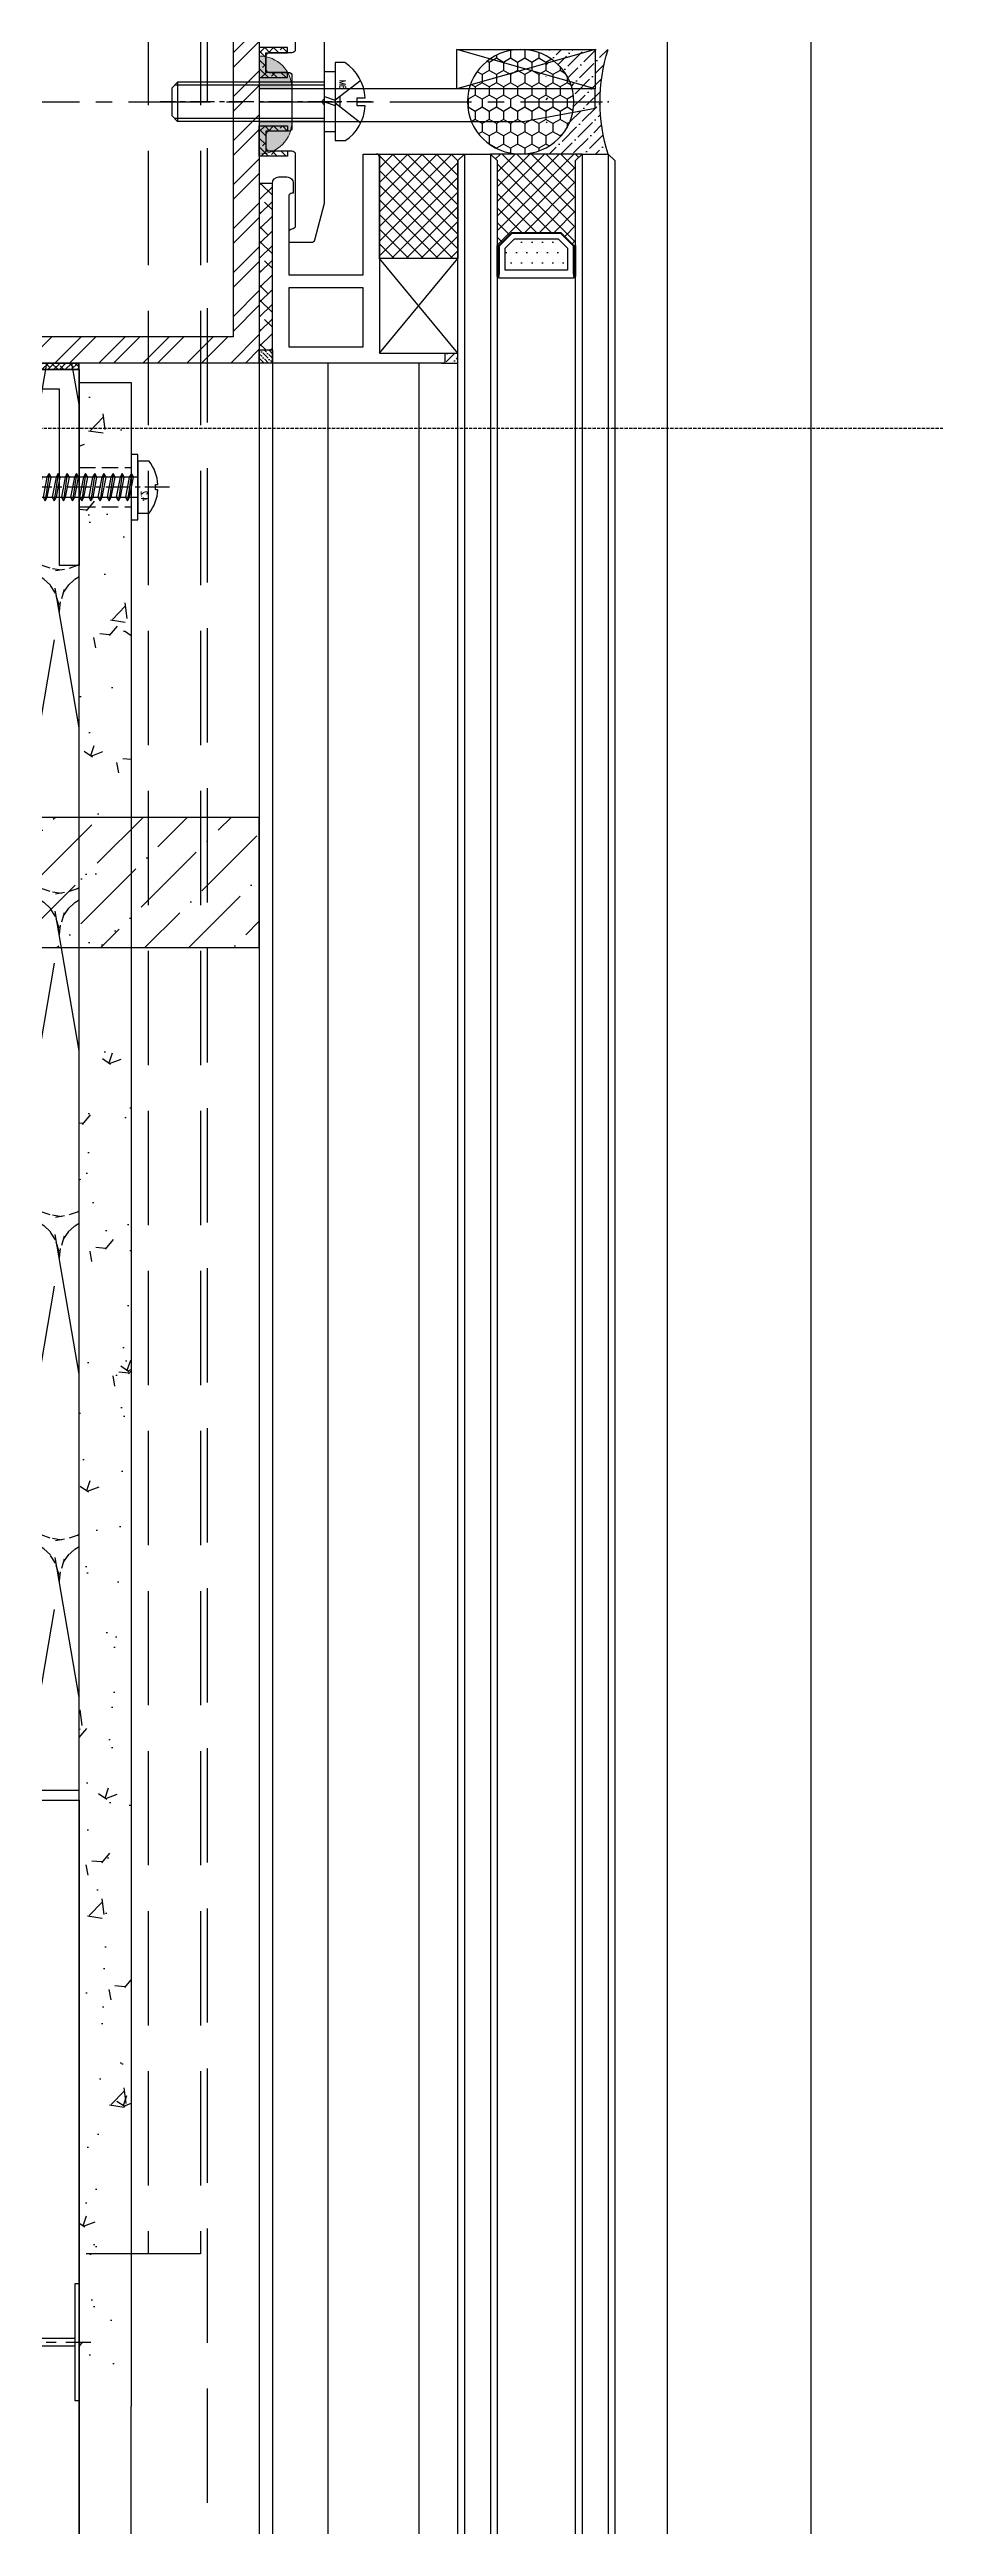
# Model space of a CAD drawing. Extents: x 220580 to 2027826, y -309201 to 71987.
# Drawn here: x 404761.7 to 404897.3, y -216850.2 to -216471 of the extents above; entities that cross this region are included whole.
import ezdxf
from ezdxf.enums import TextEntityAlignment as Align

# ---------------------------------------------------------------- set-up
doc = ezdxf.new("R2010")
doc.units = 0
for name, pattern in [('__DASH', [0.35, 0.25, -0.1]), ('AUSGEZOGEN', [0]), ('CENTER', [2, 1.25, -0.25, 0.25, -0.25]), ('DOTE', [2.4200000000000004, 2, -0.2, 0.02, -0.2]), ('ZN-CENTER', [2, 1.25, -0.25, 0.25, -0.25]), ('ZN-DASH', [0.35, 0.25, -0.1])]:
    doc.linetypes.add(name, pattern=pattern)
for name, color, linetype in [('!ZN1-填充-8', 8, 'Continuous'), ('!ZN3-其它材质幕墙-60', 60, 'Continuous'), ('!ZN3-玻璃幕墙-4', 4, 'Continuous'), ('!ZN3-铝板幕墙-3', 3, 'Continuous'), ('!ZN4-辅助材料-1', 1, 'Continuous'), ('!ZN4-配件-11', 11, 'Continuous'), ('!ZN5-钢材投影-40', 40, 'Continuous'), ('!ZN5-铝材投影-112', 112, 'Continuous'), ('!ZN5-铝材断面-6', 6, 'Continuous'), ('!ZN6-虚线-8', 8, 'ZN-DASH'), ('11紧固件', 11, 'Continuous'), ('2钢材断面', 2, 'Continuous'), ('A-AXIS-DOTE', 14, 'DOTE'), ('A-AXIS-DP', 126, 'Continuous'), ('A_Hatch', 8, 'Continuous'), ('Fill', 8, 'Continuous'), ('ZX', 240, 'CENTER'), ('型材截面颜色', 253, 'Continuous')]:
    doc.layers.add(name, color=color, linetype=linetype)
for name, color, linetype, lineweight in [('0CABR-填充', 8, 'Continuous', 5), ('0CABR-密封材料、垫片', 195, 'Continuous', 9), ('0填充', 8, 'Continuous', 13)]:
    doc.layers.add(name, color=color, linetype=linetype, lineweight=lineweight)
doc.styles.add('DHTEXT-1', font='ROMANS.shx', dxfattribs={"width": 0.7, "bigfont": 'CHINESE.shx'})

# ---------------------------------------------------------------- blocks, each defined once
blk = doc.blocks.new('20250821141233')
at = {"layer": 'A-AXIS-DOTE', "linetype": '__DASH', "ltscale": 2}
blk.add_line((131047.6927908896, 7500.000000000116), (109330.3996814168, 7499.999999999884), dxfattribs=at)
blk = doc.blocks.new('20250822090122')
at = {"layer": 'A_Hatch'}
h = blk.add_hatch(dxfattribs=at)
h.set_pattern_fill('ANSI32', color=256)
h.set_pattern_definition([(45, (-80, -40), (-3.367596045400933, 3.367596045400933), []), (45, (-77.75493500000448, -40), (-3.367596045400933, 3.367596045400933), [])])
h.paths.add_polyline_path([(0, 40), (-80, 40), (-80, -40), (0, -40)])
h.paths.add_polyline_path([(-4, 36), (-4, -36), (-76, -36), (-76, 36)], flags=16)
at = {"layer": '2钢材断面'}
for points in [[(-80, 40), (0, 40), (0, -40), (-80, -40)], [(-76, 36), (-4, 36), (-4, -36), (-76, -36)]]:
    blk.add_lwpolyline(points, close=True, dxfattribs=at)
blk = doc.blocks.new('20230625105620')
at = {"layer": '0CABR-填充'}
h = blk.add_hatch(dxfattribs=at)
h.set_pattern_fill('ANSI38', color=256, scale=0.3, angle=90.00000000000001)
h.set_pattern_definition([(135, (669.6330778690171, -11486.45394119481), (-0.6735192090801863, -0.6735192090801866), []), (225, (669.6330778690171, -11486.45394119481), (-0.6735192090801858, -2.02055762724056), [2.38125, -1.42875])])
h.paths.add_polyline_path([(-5.199999999720603, 3.69999999992433), (-5.199999999953434, 4.500000000203727), (-8.5, 4.499999999970896), (-8.49999999976717, 7.499999999970896), (-5.199999999953434, 7.499999999970896), (-5.199999999953434, 8.300000000017462), (-9.49999999976717, 8.300000000017462), (-9.5, 3.69999999992433)])
h = blk.add_hatch(dxfattribs=at)
h.set_pattern_fill('ANSI38', color=256, scale=0.3, angle=90)
h.set_pattern_definition([(135, (669.6330778690754, -11486.45394119481), (-0.6735192090801865, -0.6735192090801864), []), (225, (669.6330778690754, -11486.45394119481), (-0.6735192090801867, -2.020557627240559), [2.38125, -1.42875])])
h.paths.add_polyline_path([(-5.199999999662396, 3.69999999992433), (-5.199999999895226, 4.500000000203727), (-8.499999999941792, 4.499999999970896), (-8.499999999708962, 7.499999999970896), (-5.199999999895226, 7.499999999970896), (-5.199999999895226, 8.300000000017462), (-9.499999999708962, 8.300000000017462), (-9.499999999941792, 3.69999999992433)])
h = blk.add_hatch(dxfattribs=at)
h.set_pattern_fill('ANSI38', color=256, scale=0.3, angle=90.00000000000001)
h.set_pattern_definition([(135, (669.6330778687843, -11498.45394119481), (-0.6735192090801863, -0.6735192090801866), []), (225, (669.6330778687843, -11498.45394119481), (-0.6735192090801858, -2.02055762724056), [2.38125, -1.42875])])
h.paths.add_polyline_path([(-5.199999999953434, -8.30000000007567), (-5.200000000186265, -7.499999999796273), (-8.50000000023283, -7.500000000029104), (-8.5, -4.500000000029104), (-5.200000000186265, -4.500000000029104), (-5.200000000186265, -3.699999999982538), (-9.5, -3.699999999982538), (-9.50000000023283, -8.30000000007567)])
h = blk.add_hatch(dxfattribs=at)
h.set_pattern_fill('ANSI38', color=256, scale=0.3, angle=90)
h.set_pattern_definition([(135, (669.6330778688425, -11498.45394119481), (-0.6735192090801865, -0.6735192090801864), []), (225, (669.6330778688425, -11498.45394119481), (-0.6735192090801867, -2.020557627240559), [2.38125, -1.42875])])
h.paths.add_polyline_path([(-5.199999999895226, -8.30000000007567), (-5.200000000128057, -7.499999999796273), (-8.500000000174623, -7.500000000029104), (-8.499999999941792, -4.500000000029104), (-5.200000000128057, -4.500000000029104), (-5.200000000128057, -3.699999999982538), (-9.499999999941792, -3.699999999982538), (-9.500000000174623, -8.30000000007567)])
at = {"layer": '!ZN4-辅助材料-1'}
for points in [[(-5.199999999662396, 3.69999999992433), (-5.199999999895226, 4.500000000203727), (-8.499999999941792, 4.499999999970896), (-8.499999999708962, 7.499999999970896), (-5.199999999895226, 7.499999999970896), (-5.199999999895226, 8.300000000017462), (-9.499999999708962, 8.300000000017462), (-9.499999999941792, 3.69999999992433), (-5.199999999662396, 3.69999999992433)], [(-5.199999999662396, -3.700000000215368), (-5.199999999895226, -4.500000000261934), (-8.499999999941792, -4.500000000261934), (-8.499999999708962, -7.500000000029104), (-5.199999999895226, -7.500000000261934), (-5.199999999895226, -8.30000000007567), (-9.499999999708962, -8.30000000007567), (-9.499999999941792, -3.699999999982538), (-5.199999999662396, -3.700000000215368)]]:
    blk.add_lwpolyline(points, dxfattribs=at)
at = {"layer": '!ZN5-铝材投影-112'}
blk.add_lwpolyline([(-4.499999999767169, 3.999999999970896), (-4.5, -4.000000000029104, -0.4142135623702536), (-4.999999999767169, -4.500000000029104), (-7.999999999767169, -4.500000000029104, 0.414213562373095), (-8.49999999976717, -5.000000000029104), (-8.49999999976717, -7.000000000029104, 0.414213562373095), (-7.999999999767169, -7.500000000029104), (-4.499999999476131, -7.500000000025466, -0.414213562373095), (-3.999999999476131, -8.000000000025466), (-3.999999999476131, -19.00000000002547, -0.414213562373095), (-4.499999999476131, -19.50000000002547, 0.414213562373095), (-4.999999999476131, -20.00000000002547), (-4.999999999476131, -21.50000000002547), (-1.491358648519963, -21.5000000000291, 0.3394542588629411), (-1.008395735407248, -21.12940952254576), (0.5, -15.5000000000291), (0.5, -0.5000000000291038), (0, -2.91038304567337e-11), (0.5, 0.4999999999708962), (0.5000000002328306, 15.4999999999709), (-1.008395735174417, 21.12940952248755, 0.3394542588629411), (-1.491358648519963, 21.4999999999709), (-4.999999999476131, 21.49999999996726), (-4.999999999476131, 19.99999999996726, 0.414213562373095), (-4.499999999476131, 19.49999999996726, -0.414213562373095), (-3.999999999476131, 18.99999999996726), (-3.999999999476131, 7.999999999967258, -0.414213562373095), (-4.499999999476131, 7.499999999967258), (-7.999999999767169, 7.499999999970896, 0.414213562373095), (-8.49999999976717, 6.999999999970896), (-8.49999999976717, 4.999999999970896, 0.414213562373095), (-7.999999999767169, 4.499999999970896), (-4.999999999767169, 4.499999999970896, -0.4142135623688329), (-4.499999999767169, 3.999999999970896)], format="xyb", close=True, dxfattribs=at)
at = {"layer": '0CABR-密封材料、垫片'}
for points in [[(-5.199999999720603, 3.69999999992433), (-5.199999999953434, 4.500000000203727), (-8.5, 4.499999999970896), (-8.49999999976717, 7.499999999970896), (-5.199999999953434, 7.499999999970896), (-5.199999999953434, 8.300000000017462), (-9.49999999976717, 8.300000000017462), (-9.5, 3.69999999992433), (-5.199999999720603, 3.69999999992433)], [(-5.199999999720603, -3.700000000215368), (-5.199999999953434, -4.500000000261934), (-8.5, -4.500000000261934), (-8.49999999976717, -7.500000000029104), (-5.199999999953434, -7.500000000261934), (-5.199999999953434, -8.30000000007567), (-9.49999999976717, -8.30000000007567), (-9.5, -3.699999999982538), (-5.199999999720603, -3.700000000215368)]]:
    blk.add_lwpolyline(points, dxfattribs=at)
blk = doc.blocks.new('*U1907')
at = {"linetype": 'ByBlock', "ltscale": 10}
for p, q in [((-3.099760062443238, 5.999999999999091), (-1.5997600624396, 5.999999999999091)), ((-1.5997600624396, -5.999999999999091), (-1.5997600624396, 5.999999999999091)), ((-1.5997600624396, -4.620044984873882), (-1.5997600624396, 4.620044984872013)), ((-1.5997600624396, 4.620044984872013), (0, 4.620044984872013)), ((0, 4.620044984872013), (0, -4.620044984873882)), ((-6.199760062438145, 0.5999999999958163), (-4.999760062433779, 0.5999999999976353)), ((-5.512308570388996, 3.264313849224891), (-1.5997600624396, 0.2324707128979036)), ((-4.999760062433779, 0.5999999999976353), (-4.999760062433779, -0.5999999999994543)), ((-2.359507198434585, 0.8212005739923881), (-2.359507198434585, -0.8212005739890408)), ((0, -9.343636975245317e-13), (-1.5997600624396, 0.5822434348437788)), ((2.220446049250313e-16, 3.000000000002645), (22.5002399375644, 3.000000000000339)), ((2.220446049250313e-16, 2.55000000000389), (22.95023993756877, 2.549999999997793)), ((22.50023993756076, -2.999999999986928), (22.50023993755713, 3.000000000014891)), ((22.50023993755713, 3.000000000014891), (23.40023993755858, 2.100000000013436)), ((23.40023993756222, -2.100000000009119), (23.40023993755858, 2.100000000013436)), ((-4.999760062433779, -0.5999999999994543), (-6.200041946336569, -0.6000000000067303)), ((-5.512308570388996, -3.264313849219434), (-1.5997600624396, -0.2324707128950645)), ((-0.0001236077368957922, -0.834518847842471), (-1.599883670176496, -0.2522754129977578)), ((0, -2.549999999996544), (22.95023993757604, -2.549999999997114)), ((2.220446049250313e-16, -2.999999999997355), (22.50023993756804, -2.999999999999661)), ((22.50023993755713, -3.000000000014213), (23.40023993755858, -2.100000000012757)), ((-3.0997600624396, -5.999999999999091), (-1.5997600624396, -5.999999999999091)), ((0, -4.620044984873882), (-1.5997600624396, -4.620044984873882))]:
    blk.add_line(p, q, dxfattribs=at)
at = {"color": 0, "linetype": 'ZN-CENTER', "ltscale": 3}
blk.add_line((-7.149760062439595, 2.968965134506063e-13), (25.2002399375604, 2.456684181638768e-12), dxfattribs=at)
at = {"linetype": 'ByBlock', "ltscale": 10}
for centre, radius, start, end in [((0.6289204536260513, 0.2696463704114649), 6.836666666661672, 123.0516276806388, 177.2303399897559), ((0.6289204536260513, -0.2696463704151029), 6.836666666662514, 182.7696600102441, 236.9483723193611)]:
    blk.add_arc(centre, radius, start, end, dxfattribs=at)
at = {"layer": 'Defpoints', "color": 0, "ltscale": 10, "style": 'DHTEXT-1', "width": 0.7}
blk.add_text('M6', height=1, rotation=90, dxfattribs=at).set_placement((-2.254738332375523, -2.651439335049475), align=Align.CENTER)
blk = doc.blocks.new('16胶缝')
at = {"layer": '!ZN1-填充-8', "ltscale": 0.1}
h = blk.add_hatch(dxfattribs=at)
h.set_pattern_fill('HONEY', color=256, scale=10, style=0)
h.set_pattern_definition([(4.818975183877585e-15, (-19679.56000236233, -11324.37131966545), (1.875, 1.08253175), [1.25, -2.5]), (120, (-19679.56000236233, -11324.37131966545), (-1.874999995903225, 1.082531757095823), [1.249999999999998, -2.499999999999997]), (60.00000000000003, (-19679.56000236233, -11324.37131966545), (4.096775418904741e-09, 2.165063507095822), [-2.499999999999998, 1.249999999999999])])
edge = h.paths.add_edge_path()
edge.add_ellipse((8.000000000182808, 13.40127735032729), major_axis=(-1.852811262691897e-12, -8.148750109612592), ratio=0.9817456533069091, start_angle=0, end_angle=360)
h = blk.add_hatch(dxfattribs=at)
h.set_pattern_fill('ANSI36', color=256, scale=10, style=0)
h.set_pattern_definition([(45.00000000000003, (-19679.575386873, -11324.37131966545), (0.6629126073623883, 2.430679560328756), [3.125, -0.625, 0, -0.625])])
edge = h.paths.add_edge_path()
edge.add_ellipse((8.015384510843433, 13.40127735032729), major_axis=(0.8733517820453444, 8.103544729698486), ratio=0.9813319895029027, start_angle=124.6262873536864, end_angle=247.3977371599691, ccw=False)
edge.add_arc((0.0005942590132690384, 10.19757702908555), 1.197577176534192, 269.97156881858757, 324.48671338471985, ccw=False)
edge.add_line((1.455191522836685e-11, 8.999999999992724), (1.091393642127514e-11, -1.818989403545856e-12))
edge.add_arc((8.000000000015461, -24.92179927315374), 26.17434008740905, 432.2031562990745, 467.7968437009381, ccw=False)
edge.add_line((16.00000000001455, 0), (16.00000000001091, 9.000000000003638))
edge.add_arc((16.00645417175474, 10.22705133927502), 1.227068313314542, 216.5905572920867, 269.6986325029304, ccw=False)
at = {"layer": '!ZN4-辅助材料-1', "color": 1, "ltscale": 0.1}
blk.add_arc((8.000000000014552, -24.92179927313555), 26.17434008739207, 72.20315629866607, 107.7968437013339, dxfattribs=at)
blk.add_ellipse((8.000000000182808, 13.40127735032729), major_axis=(-1.852811262691897e-12, -8.148750109612592), ratio=0.9817456533069091, dxfattribs=at)
blk.add_point((8.000000000014552, 7.275957614183426e-12), dxfattribs=at)
blk = doc.blocks.new('胶缝断面')
at = {"color": 7, "ltscale": 0.1, "extrusion": (0, 0, -1), "zscale": -1, "rotation": 180}
blk.add_blockref('16胶缝', (8, 5.456968210637569e-12), dxfattribs=at)
blk = doc.blocks.new('20230625110549')
at = {"layer": '!ZN1-填充-8', "ltscale": 20}
h = blk.add_hatch(color=256, dxfattribs=at)
h.dxf.hatch_style = 1
h.paths.add_polyline_path([(0, 5), (0, 0), (5, 0, 0.4142135623730951)])
at = {"layer": '0CABR-填充', "ltscale": 20}
blk.add_line((0, 0), (0, 5), dxfattribs=at)
blk.add_arc((0, 0), 5, 0, 90, dxfattribs=at)
blk = doc.blocks.new('20250822103150', base_point=(-89262.55327602196, -87415.13117897836))
at = {"layer": '!ZN4-辅助材料-1'}
blk.add_lwpolyline([(-89131.15327524142, -87413.13117784284), (-89152.31959590278, -87413.13230322828), (-89152.31959575377, -87407.13276996238), (-89131.15327509241, -87407.13164457693), (-89131.15327524142, -87413.13117784284), (-89152.31959575377, -87407.13276996238), (-89131.15327509241, -87407.13164457693), (-89152.31959590278, -87413.13230322828)], dxfattribs=at)
at = {"layer": '!ZN5-钢材投影-40'}
blk.add_lwpolyline([(-89142.15327716633, -87418.13194908516), (-89131.15327524142, -87416.13194908516), (-89131.15327524142, -87413.13117784284), (-89182.55327602196, -87413.13117784284), (-89182.55327602196, -87418.13117784284), (-89142.14942095472, -87418.13117784284)], close=True, dxfattribs=at)
at = {"layer": '0CABR-填充', "ltscale": 20}
blk.add_blockref('20230625110549', (-89182.55327602196, -87413.13117784284), dxfattribs=at)
at = {"layer": '0CABR-填充', "ltscale": 20, "xscale": -1, "rotation": 180}
blk.add_blockref('20230625110549', (-89182.55327602196, -87418.1311778428), dxfattribs=at)
blk = doc.blocks.new('20240131155736')
at = {"layer": '!ZN1-填充-8'}
h = blk.add_hatch(dxfattribs=at)
h.set_pattern_fill('ANSI36', color=256, scale=0.5, angle=270, style=0)
h.set_pattern_definition([(315, (4155.516182055328, -11794.82250172619), (1.543481520808761, -0.4209495056751171), [1.984375, -0.396875, 0, -0.396875])])
h.paths.add_polyline_path([(-0.7497986001617392, 0.7500036128367356), (-0.7497986001617392, -0.7500036128367356), (1.250202532093681, -0.7500036128367356), (1.250202532093681, 0.7500036128367356)])
at = {"layer": '!ZN4-辅助材料-1', "linetype": 'AUSGEZOGEN'}
blk.add_line((-1.250202532108233, 0.749996387068677), (1.250202532108233, 0.7500036128367356), dxfattribs=at)
blk = doc.blocks.new('20240131160147')
at = {"layer": '!ZN5-铝材断面-6'}
blk.add_lwpolyline([(-3.359996820086963, 1.24972521692689), (-3.360017300714389, 19.749725232934), (-0.8600173007143894, 19.749725232934), (-0.8599968200869625, -10.750274787526), (9.139988671027822, -10.75027476862306), (9.139988671027822, -12.25027476862306), (-17.2600001134706, -12.25027476875402), (-17.2600001134706, 15.24972523121687, -0.414213562373095), (-16.2600001134706, 16.24972523121687), (-15.06000012539153, 16.24972523121687, -0.414213562373095), (-14.06000012539153, 15.24972523121687), (-14.06000012539153, 13.74972523121687), (-14.2600001134706, 13.74972523121687, 0.414213562373095), (-14.7600001134706, 13.24972523121687), (-14.7600001134706, 1.249725235698861)], format="xyb", close=True, dxfattribs=at)
blk.add_lwpolyline([(-14.7600001134706, -0.7502747643011389), (-14.7600001134706, -9.750274768754025), (-3.359996820086963, -9.750274787525996), (-3.359996820086963, -0.7502747830731096)], close=True, dxfattribs=at)
at = {"layer": '!ZN1-填充-8', "ltscale": 50, "xscale": -1, "rotation": 180}
blk.add_blockref('20240131155736', (9.889797354408074, -11.50027115578996), dxfattribs=at)
blk = doc.blocks.new('20250822102610', base_point=(-89164.55327459493, -87453.63117898782))
at = {"layer": '!ZN1-填充-8'}
h = blk.add_hatch(dxfattribs=at)
h.set_pattern_fill('ANSI37', color=256, angle=-1.272221872585407e-14, style=0)
h.set_pattern_definition([(44.99999999999999, (0, 0), (-1.122532015133644, 1.122532015133644), []), (135, (0, 0), (-1.122532015133644, -1.122532015133644), [])])
edge = h.paths.add_edge_path()
edge.add_line((-89165.05327484866, -87423.13117512563), (-89151.55327484867, -87423.13118085341))
edge.add_line((-89151.55327484867, -87423.13118085341), (-89152.55327484867, -87424.13118000627))
edge.add_line((-89152.55327484867, -87424.13118000627), (-89152.55327484867, -87439.13118438769))
edge.add_line((-89152.55327484867, -87439.13118438769), (-89164.55327484867, -87439.13117682973))
edge.add_line((-89164.55327484867, -87439.13117682973), (-89164.55327484867, -87423.63117784967))
edge.add_arc((-89165.05327484867, -87423.63117512563), 0.5000000000074204, 359.9996878473482, 449.9999999983324)
at = {"layer": '!ZN1-填充-8', "ltscale": 100}
for p, q in [((-89152.5532746931, -87453.63117898782), (-89164.55327484867, -87439.13117682973)), ((-89164.55327459493, -87453.63117898782), (-89152.55327484867, -87439.13118438756))]:
    blk.add_line(p, q, dxfattribs=at)
at = {"layer": '!ZN4-辅助材料-1', "linetype": 'AUSGEZOGEN'}
blk.add_lwpolyline([(-89165.05327484866, -87423.13117512563), (-89151.55327484867, -87423.13118085341), (-89152.55327484867, -87424.13118000627), (-89152.55327484867, -87439.13118438769), (-89164.55327484867, -87439.13117682973), (-89164.55327484867, -87423.63117784967, 0.4142151580810171), (-89165.05327484866, -87423.13117512563), (-89165.05327484866, -87423.13117512563)], format="xyb", dxfattribs=at)
blk.add_lwpolyline([(-89152.55327484867, -87439.13118438768), (-89164.55327467559, -87439.13117716176), (-89164.55327469764, -87442.13117353823)], dxfattribs=at)
blk.add_lwpolyline([(-89164.55327459965, -87439.13117716176), (-89164.55327459493, -87453.63117898782), (-89152.5532746931, -87453.63117898782), (-89152.55327469783, -87439.13117716176)], close=True, dxfattribs=at)
blk = doc.blocks.new('20250822103338', base_point=(-89182.55327602196, -87455.13117897836))
at = {"layer": '0填充'}
h = blk.add_hatch(dxfattribs=at)
h.set_pattern_fill('ANSI38', color=256, angle=360, style=0)
h.set_pattern_definition([(45, (0, 0), (-1.122532015133644, 1.122532015133644), []), (134.9999999999999, (0, 0), (-3.367596045400932, 1.122532015133645), [3.96875, -2.38125])])
h.paths.add_polyline_path([(-89182.553276022, -87453.13117897836), (-89180.55327602198, -87453.13117897836), (-89180.55327602211, -87427.6311789784), (-89182.55327602211, -87427.6311789784)])
at = {"layer": '型材截面颜色', "ltscale": 60}
h = blk.add_hatch(dxfattribs=at)
h.set_pattern_fill('ANSI36', color=256, scale=0.3, angle=90.00000000000001)
h.set_pattern_definition([(135, (0, 0), (-0.9260889124852567, 0.2525697034050699), [1.190625, -0.238125, 0, -0.238125])])
h.paths.add_polyline_path([(-89182.55327602196, -87455.13117898106), (-89182.55327602196, -87453.13104161006), (-89180.55326710995, -87453.1311102956), (-89180.55326710995, -87455.13124766659)])
at = {"layer": '!ZN4-辅助材料-1'}
for points in [[(-89180.55327602195, -87427.6311789784), (-89182.55327602195, -87427.6311789784), (-89182.55327602196, -87453.13117897836), (-89180.55327602196, -87453.13117897836)], [(-89182.55327602196, -87455.13117897836), (-89182.55327602196, -87453.13104160737), (-89180.55326570052, -87453.13103338321), (-89180.55326570052, -87455.1311707542)]]:
    blk.add_lwpolyline(points, close=True, dxfattribs=at)
at = {"layer": '0CABR-密封材料、垫片'}
blk.add_lwpolyline([(-89180.55327602195, -87427.6311789784), (-89182.55327602195, -87427.6311789784), (-89182.55327602196, -87455.13117897836), (-89180.55327602196, -87455.13117897836)], close=True, dxfattribs=at)
blk = doc.blocks.new('20250822103828')
at = {"layer": '!ZN4-辅助材料-1', "ltscale": 100}
for name, p in [('20250822102610', (18.40000010126096, 1.499999990541255)), ('20250822103338', (0, 0))]:
    blk.add_blockref(name, p, dxfattribs=at)
at = {"layer": '!ZN6-虚线-8', "ltscale": 50}
blk.add_blockref('20240131160147', (19.26000011348515, 12.25027476875402), dxfattribs=at)
blk = doc.blocks.new('*U279')
at = {"layer": '!ZN1-填充-8'}
h = blk.add_hatch(dxfattribs=at)
h.set_pattern_fill('ANSI37', color=256, scale=0.5, style=0)
h.set_pattern_definition([(45, (104147.152268232, 29987.51196815458), (-1.122532015133644, 1.122532015133644), []), (135, (104147.152268232, 29987.51196815458), (-1.122532015133644, -1.122532015133644), [])])
h.paths.add_polyline_path([(-5.000001026521204, -7.999999998435669), (-19.0000010265212, -7.999999998435669), (-18.0000010265212, -8.99999999843567), (-18.0000010265212, -21.99999999843567), (-17.7500010265212, -21.99999999843567), (-15.7500010265212, -19.99999999843567), (-8.250001026521204, -19.99999999843567), (-6.250001026521204, -21.99999999843567), (-6.000001026521204, -21.99999999843567), (-6.000001026521204, -8.99999999843567)])
for points in [[(-18, -26.75000102790364), (-18, -22.00000102790364), (-17.75, -22.00000102790364), (-17.75, -26.75000102790364)], [(-6.25, -26.75000102790364), (-6.25, -22.00000102790364), (-6, -22.00000102790364), (-6, -26.75000102790364)]]:
    blk.add_hatch(color=256, dxfattribs=at).paths.add_polyline_path(points)
h = blk.add_hatch(dxfattribs=at)
h.set_pattern_fill('DOTS', color=8, angle=-1.272221872585407e-14, style=0)
h.set_pattern_definition([(0, (104147.152268232, 29987.51196815458), (0.7937500000000003, 1.5875), [0, -1.5875])])
h.paths.add_polyline_path([(-15.33578673216107, -21.00000143289799), (-8.664213388663484, -21.00000143289799), (-7.249997335646185, -22.41421748591165), (-7.249997335646185, -25.80000143289726), (-16.74999733564619, -25.80000143289726), (-16.74999733564619, -22.41421203638674)])
for p, q in [((-23, -8.000001027907274), (-23.00000000001455, -900.0000003951973)), ((-19.00000102947524, -7.999999998435669), (-19.00000102947524, -899.9999993657293)), ((-4.999999091349309, -7.999999998435669), (-4.999999091363861, -899.9999993657293)), ((-1.000000120824552, -8.000001027907274), (-1.000000120839104, -900.0000003951973))]:
    blk.add_line(p, q, dxfattribs=at)
at = {"layer": '!ZN3-玻璃幕墙-4'}
for points in [[(-24.00000000001455, -900.0000003951973), (-24, -9.000001027907274), (-23, -8.000001027907274), (-19, -8.000001027907274), (-18, -9.000001027907274), (-18.00000000001455, -900.0000003951973)], [(-6.000000000014552, -900.0000003951973), (-6, -9.000001027903636), (-5, -8.000001027903636), (-1, -8.000001027903636), (0, -9.000001027903636), (-1.455191522836685e-11, -900.0000003951973)]]:
    blk.add_lwpolyline(points, dxfattribs=at)
at = {"layer": '!ZN4-辅助材料-1'}
for points in [[(-5.000001026521204, -7.999999998435669), (-19.0000010265212, -7.999999998435669), (-18.0000010265212, -8.99999999843567), (-18.0000010265212, -21.99999999843567), (-17.7500010265212, -21.99999999843567), (-15.7500010265212, -19.99999999843567), (-8.250001026521204, -19.99999999843567), (-8.250001026521204, -19.99999999843567), (-6.250001026521204, -21.99999999843567), (-6.000001026521204, -21.99999999843567), (-6.000001026521204, -8.99999999843567), (-5.000001026521204, -7.999999998435669)], [(-18, -26.75000102790364), (-18, -22.00000102790364), (-17.75, -22.00000102790364), (-17.75, -26.75000102790364)], [(-15.74999993958045, -20.00000102790364), (-8.250000060419552, -20.00000102790364), (-6.250000060419552, -22.00000102790364), (-6.250000060419552, -27.00000102790364), (-17.75000006041955, -27.00000102790364), (-17.75000006041955, -22.00000102790364)], [(-15.33578673216107, -21.00000143289799), (-8.664213388663484, -21.00000143289799), (-7.249997335646185, -22.41421748591165), (-7.249997335646185, -25.80000143289726), (-16.74999733564619, -25.80000143289726), (-16.74999733564619, -22.41421203638674)], [(-6.25, -26.75000102790364), (-6.25, -22.00000102790364), (-6, -22.00000102790364), (-6, -26.75000102790364)]]:
    blk.add_lwpolyline(points, close=True, dxfattribs=at)
blk.add_lwpolyline([(-17.74999853286135, -26.40000038206927), (-17.65000006041373, -26.40000038206927), (-17.65000006041373, -22.04142079812664), (-15.70857608562801, -20.09999682333728), (-8.291423709393712, -20.09999682333728), (-6.349998532867176, -22.04142199986745), (-6.349998532867176, -26.40000102790509), (-6.250000060419552, -26.40000102790509), (-6.349998532867176, -26.40000102790509)], dxfattribs=at)
at = {"layer": '!ZN5-钢材投影-40', "ltscale": 0.3}
blk.add_line((-54.39999999999418, 531.9147823937601), (-54.39999999999418, -900.0000003951973), dxfattribs=at)
at = {"layer": '!ZN5-铝材投影-112'}
for p, q in [((7.999997113627614, 531.9147823937601), (7.999997113627614, -900.0000003951973)), ((30.0000000448199, 531.9147823937601), (30.0000000448199, -900.0000003951973)), ((-52.40170605068852, -39.99999999995634), (-52.40170605068852, -900.0000003951973)), ((-43.9017349172791, -39.99999999995634), (-43.9017349172791, -900.0000003951973)), ((-30.00001585268183, -39.99999999995634), (-30.00001585268183, -900.0000003951973))]:
    blk.add_line(p, q, dxfattribs=at)
at = {"layer": '!ZN6-虚线-8', "color": 8, "linetype": 'ZN-DASH', "ltscale": 70}
blk.add_line((-62.39999999999418, 531.9147823937601), (-62.39999999999418, -900.0000003951973), dxfattribs=at)
at = {"layer": 'Defpoints', "color": 250}
for p in [(-24.00000205304241, -8.000001027903636), (-18, -7.999999998435669), (-6, -7.999999998435669), (0, -8.000001027903636), (-6.000001026521204, -20.00000102790364)]:
    blk.add_point(p, dxfattribs=at)
at = {"layer": 'ZX', "ltscale": 10}
blk.add_line((-134.3999999999942, 0), (0, 0), dxfattribs=at)
at = {"layer": '!ZN4-辅助材料-1', "ltscale": 100}
for name, p in [('20250822103150', (-134.3999999999942, 0)), ('20250822103828', (-54.39999999999418, -40))]:
    blk.add_blockref(name, p, dxfattribs=at)
at = {"layer": '!ZN4-辅助材料-1', "rotation": 270}
blk.add_blockref('胶缝断面', (-1.000000120824552, 1.2082455214113e-07), dxfattribs=at)
at = {"layer": '!ZN4-配件-11', "color": 1, "rotation": 180}
blk.add_blockref('*U1907', (-44.40000000005239, 1.557054929435253e-09), dxfattribs=at)
at = {"layer": '!ZN5-铝材断面-6', "ltscale": 100}
blk.add_blockref('20250822090122', (-54.39999999999418, 0), dxfattribs=at)
at = {"layer": '0CABR-填充', "ltscale": 20}
blk.add_blockref('20230625105620', (-44.9000000001688, 0), dxfattribs=at)
blk = doc.blocks.new('20250828112527')
at = {"layer": '!ZN1-填充-8', "ltscale": 20}
h = blk.add_hatch(dxfattribs=at)
h.set_pattern_fill('ANSI36', color=256, scale=3)
h.set_pattern_definition([(45, (-125.5199852699297, 19.99999999999636), (2.525697034050701, 9.260889124852564), [11.90625, -2.38125, 0, -2.38125])])
h.paths.add_polyline_path([(125.0017155648384, 19.99999999993452), (125.0017155648384, 39.99999999993452), (-75, 40), (-75, 20)])
at = {"layer": '!ZN4-辅助材料-1', "color": 1, "ltscale": 0.1}
blk.add_line((125.0017155648384, 19.99999999993452), (125.0017155648384, 39.99999999993452), dxfattribs=at)
at = {"layer": '!ZN5-钢材投影-40', "ltscale": 0.3}
for p, q in [((-75, 40), (125.0017155648384, 39.99999999993452)), ((-75, 20), (125.0017155648384, 19.99999999993452))]:
    blk.add_line(p, q, dxfattribs=at)
at = {"layer": '!ZN6-虚线-8', "color": 8, "linetype": 'ZN-DASH', "ltscale": 70}
blk.add_line((108.0017155648384, 240.0000000000036), (108.0017155648384, -179.9999999999964), dxfattribs=at)
blk.add_lwpolyline([(116.0017155648384, 240.0000000000036), (116.0017155648384, -179.9999999999964), (-65.99999940904672, -179.9999999999964), (-65.99999940904672, 240.0000000000036)], close=True, dxfattribs=at)
blk = doc.blocks.new('*U1909')
at = {"linetype": 'ByBlock', "ltscale": 15}
for points in [[(-0.4970562745584175, 50.5999999996309), (-8.999999994412065, 50.5999999996309), (-8.999999994412065, 50.00000000000342), (-0.599999999627471, 50.00000000000342)], [(0.599999999627471, 50.00000000000342), (8.999999994412065, 50.00000000000342), (8.999999994412065, 50.5999999996309), (1.199999999254942, 50.5999999996309)]]:
    blk.add_lwpolyline(points, dxfattribs=at)
blk.add_lwpolyline([(0.599999999627471, 0.599999999627471), (0.599999999627471, 50.00000000000342, -0.414213562373095), (1.199999999254942, 50.5999999996309), (10.93635668896604, 50.5999999996309), (14.33912577864248, 51.19999999925837), (10.93635668896604, 51.79999999888584), (1.199999999254942, 51.79999999888584, 0.414213562373095), (-0.599999999627471, 50.00000000000342), (-0.599999999627471, 0.599999999627471)], format="xyb", dxfattribs=at)
at = {"color": 0, "linetype": 'ZN-CENTER', "ltscale": 6}
blk.add_lwpolyline([(16.10812437337995, 51.19999999925837), (1.199999999254942, 51.19999999925837, 0.4142135623730951), (0, 50.00000000000342), (0, -1.813810506033718)], format="xyb", dxfattribs=at)
at = {"linetype": 'ByBlock', "ltscale": 15}
blk.add_lwpolyline([(-8.999999994412065, 0.599999999627471), (-8.999999994412065, 0), (8.999999994412065, 0), (8.999999994412065, 0.599999999627471)], close=True, dxfattribs=at)
blk = doc.blocks.new('*U2090')
at = {"color": 0, "linetype": 'CENTER', "ltscale": 3}
blk.add_line((-4.851510917911964, 2.913225216616411e-13), (20.54315256367451, -4.2632564145606e-15), dxfattribs=at)
at = {"linetype": 'ByBlock', "ltscale": 10}
for p, q in [((0, 1.550000000000024), (15.895000016689, 1.549999999999744)), ((0.9859588387780631, 2.110000000000021), (1.57904116122194, -2.110000000000007)), ((2.385958838778063, 2.109999999999994), (2.97904116122194, -2.110000000000034)), ((3.785958838778063, 2.109999999999967), (4.37904116122194, -2.110000000000061)), ((5.185958838778062, 2.10999999999994), (5.779041161221939, -2.110000000000087)), ((6.585958838778063, 2.109999999999913), (7.17904116122194, -2.110000000000114)), ((7.985958838778063, 2.109999999999886), (8.57904116122194, -2.110000000000142)), ((9.385958838778063, 2.109999999999859), (9.97904116122194, -2.110000000000168)), ((10.78595883877806, 2.109999999999832), (11.37904116122194, -2.110000000000196)), ((12.18595883877806, 2.109999999999805), (12.77904116122194, -2.110000000000222)), ((13.58595883877806, 2.109999999999778), (14.17904116122194, -2.110000000000249)), ((14.98595883877806, 2.109999999999751), (15.57904116122194, -2.110000000000277)), ((15.895000016689, 1.549999999999744), (19, -2.884803507186006e-13)), ((15.895000016689, -1.550000000000251), (0, -1.549999999999945)), ((19, -2.884803507186006e-13), (15.895000016689, -1.550000000000251))]:
    blk.add_line(p, q, dxfattribs=at)
blk.add_lwpolyline([(-3.087680633323398, 0.4000000000000909, -0.1514667514007003), (-1.723475382979757, 4), (0, 4), (0, -4), (-1.723475382979757, -4, -0.1514667514007005), (-3.087680633323398, -0.4000000000000892), (-2.699999999999932, -0.3999999999999773), (-2.699999999999932, 0.4000000000000341)], format="xyb", close=True, dxfattribs=at)
for points in [[(1.255725010475717, -1.549999999999976), (0.6626426880318403, 1.550000000000018), (0.9859588387779494, 2.109999999999935), (1.309274989524115, 1.550000000000018), (1.902357311968163, -1.549999999999976), (1.57904116122194, -2.10999999999995)], [(2.655725010475717, -1.550000000000003), (2.06264268803184, 1.549999999999991), (2.385958838777949, 2.109999999999908), (2.709274989524115, 1.549999999999991), (3.302357311968163, -1.550000000000003), (2.97904116122194, -2.109999999999977)], [(4.055725010475717, -1.55000000000003), (3.46264268803184, 1.549999999999965), (3.785958838777949, 2.109999999999881), (4.109274989524115, 1.549999999999965), (4.702357311968163, -1.55000000000003), (4.37904116122194, -2.110000000000004)], [(5.455725010475716, -1.550000000000057), (4.86264268803184, 1.549999999999937), (5.185958838777949, 2.109999999999855), (5.509274989524115, 1.549999999999937), (6.102357311968162, -1.550000000000057), (5.779041161221939, -2.110000000000031)], [(6.855725010475717, -1.550000000000084), (6.26264268803184, 1.549999999999911), (6.585958838777949, 2.109999999999828), (6.909274989524115, 1.549999999999911), (7.502357311968162, -1.550000000000084), (7.17904116122194, -2.110000000000058)], [(8.255725010475718, -1.550000000000111), (7.66264268803184, 1.549999999999883), (7.985958838777949, 2.1099999999998), (8.309274989524116, 1.549999999999883), (8.902357311968164, -1.550000000000111), (8.57904116122194, -2.110000000000085)], [(9.655725010475717, -1.550000000000138), (9.06264268803184, 1.549999999999857), (9.385958838777949, 2.109999999999774), (9.709274989524115, 1.549999999999857), (10.30235731196816, -1.550000000000138), (9.97904116122194, -2.110000000000111)], [(11.05572501047572, -1.550000000000165), (10.46264268803184, 1.54999999999983), (10.78595883877795, 2.109999999999746), (11.10927498952411, 1.54999999999983), (11.70235731196816, -1.550000000000165), (11.37904116122194, -2.110000000000139)], [(12.45572501047572, -1.550000000000192), (11.86264268803184, 1.549999999999803), (12.18595883877795, 2.10999999999972), (12.50927498952412, 1.549999999999803), (13.10235731196816, -1.550000000000192), (12.77904116122194, -2.110000000000166)], [(13.85572501047572, -1.550000000000219), (13.26264268803184, 1.549999999999776), (13.58595883877795, 2.109999999999693), (13.90927498952411, 1.549999999999776), (14.50235731196816, -1.550000000000219), (14.17904116122194, -2.110000000000193)], [(15.25572501047572, -1.550000000000246), (14.66264268803184, 1.549999999999749), (14.98595883877795, 2.109999999999665), (15.30927498952412, 1.549999999999749), (15.90235731196816, -1.550000000000246), (15.57904116122194, -2.11000000000022)]]:
    blk.add_lwpolyline(points, close=True, dxfattribs=at)
at = {"layer": 'Defpoints', "color": 0, "ltscale": 10, "style": 'DHTEXT-1', "width": 0.7}
blk.add_text('4.2', height=1, rotation=90, dxfattribs=at).set_placement((-0.4943080637851551, -1.360906739295894), align=Align.CENTER)
blk = doc.blocks.new('*U1912')
at = {"linetype": 'ByBlock', "ltscale": 10}
blk.add_lwpolyline([(0, -5), (1, -5), (1, 5), (0, 5)], close=True, dxfattribs=at)
blk = doc.blocks.new('20250828132035')
at = {"layer": '!ZN1-填充-8', "ltscale": 20}
h = blk.add_hatch(dxfattribs=at)
h.set_pattern_fill('防火棉', color=256, scale=0.5)
h.set_pattern_definition([(99.64827059999992, (431.8499934430001, 7297.86296697738), (-24.99999983534743, 148.4693163856808), [37.29130929999977, -2573.100299999986]), (97.19770699999998, (438.0999929429963, 7334.626797677367), (-12.49999988970169, 49.48977184297799), [1.425224665, -98.34049999999998]), (106.418857, (437.9214215429965, 7336.040791177365), (-74.99999641815128, 247.4488617341187), [1.47410607, -308.088165]), (123.292959, (437.5047548930161, 7337.454784677364), (-62.49999813295384, 98.97954485851588), [1.409694234999992, -294.626094999998]), (137.02891, (436.7309453429771, 7338.633112577372), (-49.99999978541809, 49.48977210391003), [1.38295463, -289.037515]), (147.989097, (435.719040593016, 7339.575774927391), (-162.4999984445953, 98.97954572307594), [1.33375323, -278.754425]), (161.002609, (434.588088192977, 7340.282771677361), (-137.4999994241764, 49.48977248290976), [1.44791037, -302.613265]), (170.23292, (433.219040593016, 7340.75410282737), (-274.9999989593759, 49.48977434981889), [1.389183084999992, -290.339259999998]), (9.76707954, (430.4809454429778, 7340.75410282737), (274.999999355857, 49.48977214690497), [1.389183085, -290.33926]), (18.9973908, (429.1118979429593, 7340.282771677361), (137.4999995969283, 49.48977200294426), [1.447910369999992, -302.613264999998]), (32.01090240000001, (427.9809454429778, 7339.575774927391), (162.4999994731554, 98.97954403409912), [1.33375323, -278.754425]), (42.9710899, (426.9690409429604, 7338.633112577372), (49.99999987179405, 49.48977201664356), [1.38295463, -289.037515]), (56.70704010000001, (426.19523144298, 7337.454784677364), (62.49999965846526, 98.97954389598041), [1.409694235, -294.626095]), (73.5811422, (425.7785644429969, 7336.040791177365), (74.99999985400477, 247.4488606925742), [1.47410607, -308.088165]), (82.80229290000001, (425.5999934430001, 7334.626797677367), (12.4999997776537, 49.48977184622007), [1.425224665, -98.34049999999999]), (80.35172929999999, (431.8499934430001, 7297.86296697738), (25.00000007475824, 148.4693163453995), [37.29130929999975, -2573.100299999984]), (9.76707954, (425.5999934430001, 7291.499996277387), (274.999999355857, 49.48977214690497), [1.389183085, -290.33926]), (18.9973908, (426.9690409429604, 7291.735661857354), (149.9999995884369, 49.48977200035743), [1.447910369999992, -302.613264999998]), (32.01090240000001, (428.3380884429789, 7292.206993022381), (74.9999997738665, 49.48977203162625), [1.33375323, -278.754425]), (42.9710899, (429.4690409429604, 7292.913989767374), (49.99999987179405, 49.48977201664356), [1.38295463, -289.037515]), (56.70704010000001, (430.4809454429778, 7293.856652092363), (99.9999996044859, 148.4693160980749), [1.409694235, -294.626095]), (73.5811422, (431.2547549429582, 7295.034980002383), (12.49999990901289, 49.48977189928469), [1.47410607, -308.088165]), (82.80229290000001, (431.6714219429996, 7296.44897349237), (12.4999997776537, 49.48977184622007), [1.425224665, -98.34049999999999]), (97.19770699999998, (432.0285644429969, 7296.44897349237), (-12.49999988970169, 49.48977184297799), [1.425224665, -98.34049999999998]), (106.418857, (432.44523144298, 7295.034980002383), (-12.49999923718973, 49.48977206816447), [1.47410607, -308.088165]), (123.292959, (433.219040593016, 7293.856652092363), (-99.99999730159095, 148.469317649659), [1.409694234999992, -294.626094999998]), (137.02891, (434.2309453429771, 7292.913989767374), (-162.4999992636433, 148.4693162715198), [1.38295463, -289.037515]), (147.989097, (435.3618977429578, 7292.206993022381), (-74.99999926356202, 49.4897728043052), [1.33375323, -278.754425]), (161.002609, (436.7309453429771, 7291.735661857354), (-149.999999415685, 49.48977252395616), [1.44791037, -302.613265]), (170.23292, (438.0999929429963, 7291.499996277387), (-274.9999989593759, 49.48977434981889), [1.389183084999992, -290.339259999998])])
h.paths.add_polyline_path([(301.5000000959844, 7491.499999930325), (301.5000000959844, 7291.499996277329), (517.9999832845642, 7291.499996277329), (517.9999832845642, 7510.000000332482), (465.5999832846574, 7510.00000033254), (465.5999725217116, 7491.499961848196)])
at = {"layer": '!ZN1-填充-8', "ltscale": 10}
h = blk.add_hatch(dxfattribs=at)
h.set_pattern_fill('AR-CONC', color=8, scale=10)
h.set_pattern_definition([(49.99999999999999, (116999.4802651096, 33037.51196826017), (18.2184668996004, -1.593908553890308), [1.905, -20.955]), (355, (116999.4802651096, 33037.51196826017), (-3.524282597566698, 19.105664288218), [1.524, -16.764]), (100.451, (117000.9984651096, 33037.37914326016), (14.69425016659592, 17.51166878202919), [1.619, -17.809]), (46.18420000000002, (116999.4802651096, 33042.59196826018), (27.10790408921299, -4.204232793272713), [2.857499999999986, -31.43249999999989]), (96.6356, (117001.7392551096, 33042.24161826016), (23.74042344662372, 24.74255558900492), [2.4285, -26.7135]), (351.1840000000001, (116999.4802651096, 33042.59196826018), (23.74046058139339, 24.74251178605977), [2.286, -25.146]), (21, (117002.0202651096, 33041.32196826016), (15.16148798353833, -10.22655185167625), [1.905, -20.955]), (326.0000000000001, (117002.0202651096, 33041.32196826016), (6.180202834764708, 18.41879661223193), [1.524, -16.764]), (71.4514, (117003.2837151096, 33040.46975826018), (21.34164907701244, 8.192285771605745), [1.619, -17.809]), (37.50000000000001, (116999.4802651096, 33037.51196826017), (0.308860325059182, 8.455503887315311), [0, -16.5608, 0, -17.018, 0, -16.8275]), (7.499999999999999, (116999.4802651096, 33037.51196826017), (6.681966251030574, 10.01805748181195), [0, -9.7028, 0, -16.1798, 0, -6.4135]), (327.5, (116993.8160651096, 33037.51196826017), (13.55905951668714, -0.5728743992673435), [0, -6.35, 0, -19.812, 0, -26.289]), (317.5, (116991.2760651096, 33037.51196826017), (14.81291813860181, 2.542649103333303), [0, -8.255, 0, -13.1572, 0, -18.669])])
edge = h.paths.add_edge_path()
edge.add_line((517.9999832845642, 7197.157594841236), (517.9999832845642, 7507.000000332511))
edge.add_line((517.9999832845642, 7507.000000332511), (525.9999832845642, 7507.000000332511))
edge.add_line((525.9999832845642, 7507.000000332511), (525.9999832845642, 7197.157594841236))
at = {"layer": 'Fill', "ltscale": 50}
h = blk.add_hatch(dxfattribs=at)
h.set_pattern_fill('ANSI38', color=256, scale=0.4, style=0)
h.set_pattern_definition([(45, (497.9999832845642, 6809.016395723709), (-0.4490128060534577, 0.4490128060534577), []), (135, (497.9999832845642, 6809.016395723709), (-1.347038418160373, 0.4490128060534578), [1.5875, -0.9525000000000001])])
h.paths.add_polyline_path([(497.9999832845642, 7509.000000332511), (497.9999832845642, 7510.000000332511), (517.93496573437, 7510.000000332511), (517.93496573437, 7509.000000332511)])
at = {"layer": '!ZN1-填充-8'}
blk.add_lwpolyline([(301.5000000959844, 7491.499999930325), (301.5000000959844, 7291.499996277329), (517.9999832845642, 7291.499996277329), (517.9999832845642, 7510.000000332482), (465.5999832846574, 7510.00000033254), (465.5999725217116, 7491.499961848196)], close=True, dxfattribs=at)
at = {"layer": '!ZN3-其它材质幕墙-60', "ltscale": 20}
for points in [[(517.9999832845642, 7197.157594841236), (517.9999832845642, 7507.000000332511), (525.9999832845642, 7507.000000332511), (525.9999832845642, 7197.157594841236)], [(517.9999832845642, 7197.157594841236), (517.9999832845642, 6293.000036400859), (525.9999832845642, 6293.000036400859), (525.9999832845642, 7197.157594841236)]]:
    blk.add_lwpolyline(points, dxfattribs=at)
at = {"layer": '!ZN5-铝材投影-112'}
blk.add_lwpolyline([(517.9999832845642, 7509.000000332511), (517.9999832845642, 7479.000000332511), (514.9999832845642, 7479.000000332511), (514.9999832845642, 7506.000000332511), (497.9999832845642, 7506.000000332511), (497.9999832845642, 7509.000000332511)], close=True, dxfattribs=at)
at = {"layer": '!ZN6-虚线-8', "color": 8, "linetype": 'ZN-DASH', "ltscale": 10}
for p, q in [((517.9999832845642, 7494.000000332511), (525.9999832845642, 7494.000000332511)), ((517.9999832845642, 7488.000000332511), (525.9999832845642, 7488.000000332511))]:
    blk.add_line(p, q, dxfattribs=at)
at = {"layer": '11紧固件', "ltscale": 50}
blk.add_lwpolyline([(497.9999832845642, 7509.000000332511), (497.9999832845642, 7510.000000332511), (517.93496573437, 7510.000000332511), (517.93496573437, 7509.000000332511), (497.9999832845642, 7509.000000332511)], dxfattribs=at)
at = {"layer": 'Defpoints', "color": 8}
for points in [[(467.9999832845642, 7197.157594841236), (467.9999832845642, 7290.000015318423), (517.9999832845642, 7290.000015318423), (517.9999832845642, 7197.157594841236)], [(467.9999832845642, 7197.157594841236), (467.9999832845642, 6490.000036402751), (517.9999832845642, 6490.000036402751), (517.9999832845642, 7197.157594841236)]]:
    blk.add_lwpolyline(points, dxfattribs=at)
at = {"layer": '!ZN4-配件-11', "color": 1, "xscale": -1}
blk.add_blockref('*U2090', (526.9999832845642, 7491.000000332511), dxfattribs=at)
at = {"layer": '!ZN4-配件-11', "extrusion": (0, 0, -1), "xscale": -1, "zscale": -1}
blk.add_blockref('*U1912', (-525.9999832845642, 7491.000000332511), dxfattribs=at)
at = {"layer": '!ZN4-配件-11', "color": 1, "xscale": -1.000000000000006, "rotation": 90}
blk.add_blockref('*U1909', (517.9999832845642, 7207.000000332511), dxfattribs=at)
at = {"layer": '!ZN6-虚线-8', "ltscale": 50}
blk.add_blockref('20250828112527', (420.5982677197899, 7400.499999682186), dxfattribs=at)
at = {"ltscale": 50}
blk.add_blockref('*U279', (599.9999832846224, 7550.000000332511), dxfattribs=at)
blk = doc.blocks.new('A$Cd368c47f')
at = {"ltscale": 30}
blk.add_blockref('20250828132035', (200.0000167153194, 1.213338691741228e-07), dxfattribs=at)

msp = doc.modelspace()

# ---------------------------------------------------------------- block references
at = {"layer": 'A-AXIS-DP', "ltscale": 2800}
msp.add_blockref('20250821141233', (278948.1902592773, -224028.9690525696), dxfattribs=at)

# ---------------------------------------------------------------- next in the draw order: block references
at = {"layer": '!ZN3-铝板幕墙-3', "ltscale": 2000}
msp.add_blockref('A$Cd368c47f', (404048.1902592778, -224028.9690525695), dxfattribs=at)

doc.saveas('drawing.dxf')
